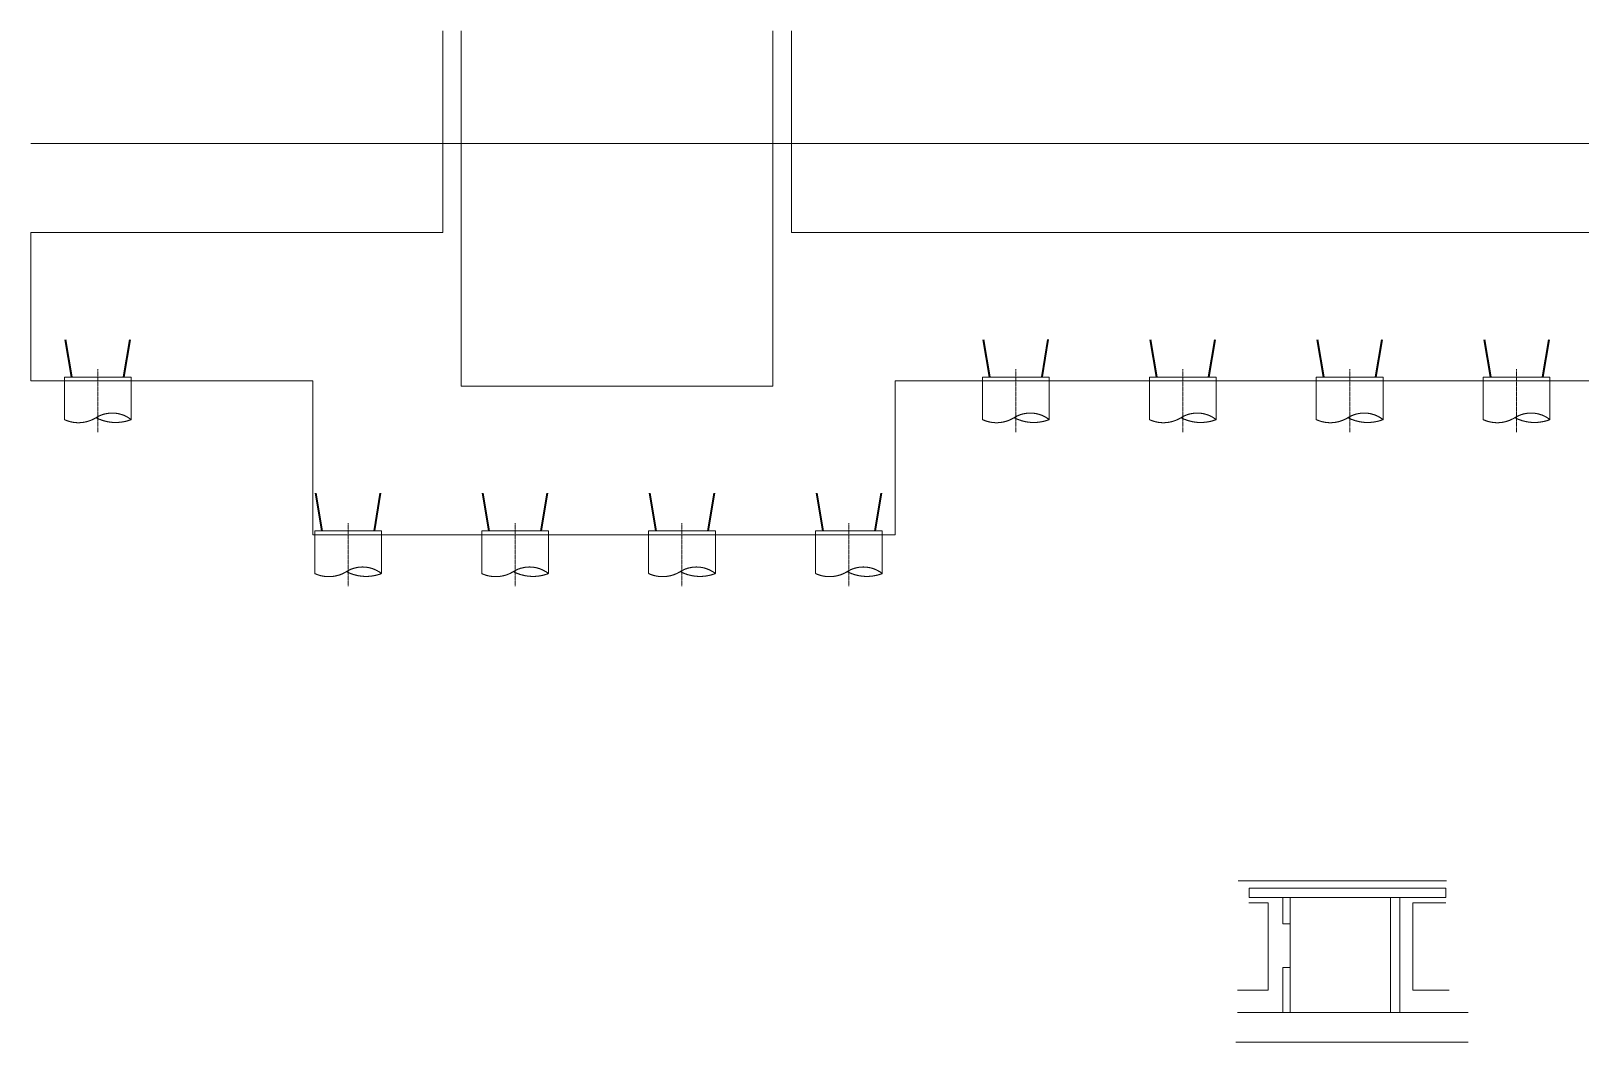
# Model space of a CAD drawing. Header units: millimetres. Extents: x -259680 to 389590, y -106473 to 139263.
# Drawn here: x 29200 to 70960, y -49277 to -22020 of the extents above; entities that cross this region are included whole.
import ezdxf

# ---------------------------------------------------------------- set-up
doc = ezdxf.new("R2010")
doc.units = ezdxf.units.MM
doc.linetypes.add('CENTER2', pattern=[1.125, 0.75, -0.125, 0.125, -0.125])
doc.linetypes.add('HIDDEN', pattern=[9.525, 6.35, -3.175])
doc.layers.get('0').update_dxf_attribs({"lineweight": 20})
for name, color, linetype, lineweight in [('KC-TRUC', 5, 'CENTER2', 18), ('NDC_S_DIM', 1, 'Continuous', 15), ('NDC_S_HATCH MATERIAL', 8, 'Continuous', 13), ('NDC_S_REBAR', 4, 'Continuous', 35), ('NDC_S_SLAB', 2, 'Continuous', 20)]:
    doc.layers.add(name, color=color, linetype=linetype, lineweight=lineweight)

# ---------------------------------------------------------------- blocks, each defined once
blk = doc.blocks.new('*U211')
at = {"layer": 'KC-TRUC', "ltscale": 30}
blk.add_line((0, 311), (0, -1385), dxfattribs=at)
at = {"layer": 'NDC_S_HATCH MATERIAL', "color": 2, "linetype": 'HIDDEN', "ltscale": 500}
blk.add_lwpolyline([(900, -1049), (900, 98), (-900, 98), (-900, -1049)], dxfattribs=at)
for centre, major_axis, start_param, end_param in [((390, -1697), (-583, 583), -1.452433, -0.227584), ((-521, -233), (-636, 636), 1.921341, 2.912184), ((484, 22), (812, 812), 3.446929, 4.297833)]:
    blk.add_ellipse(centre, major_axis=major_axis, ratio=1, start_param=start_param, end_param=end_param, dxfattribs=at)
at = {"layer": 'NDC_S_REBAR', "linetype": 'HIDDEN', "ltscale": 200}
for p, q in [((-876, 1115), (-707, 100)), ((707, 100), (876, 1115))]:
    blk.add_line(p, q, dxfattribs=at)

msp = doc.modelspace()

# ---------------------------------------------------------------- linework, layer by layer
at = {"ltscale": 100}
for p, q in [((62950, -48477.5), (61722.8, -48477.5)), ((66100, -48477.5), (67943.3, -48477.5)), ((67943.3, -49277.5), (61683.3, -49277.5))]:
    msp.add_line(p, q, dxfattribs=at)
for points in [[(62040, -45127.5), (67346.9, -45127.5), (67346.9, -45377.5), (62040, -45377.5)], [(62950, -46087.5), (63150, -46087.5), (63150, -45377.5), (62950, -45377.5)], [(63150, -45377.5), (65850, -45377.5), (65850, -48477.5), (63150, -48477.5)], [(65850, -48477.5), (66100, -48477.5), (66100, -45377.5), (65850, -45377.5)], [(62950, -47267.5), (63150, -47267.5), (63150, -48477.5), (62950, -48477.5)]]:
    msp.add_lwpolyline(points, close=True, dxfattribs=at)
at = {"layer": 'NDC_S_DIM', "ltscale": 100}
for p, q in [((40299.2, -27450), (40299.2, -22020)), ((40799.2, -31600), (40799.2, -22020)), ((49199.2, -31600), (49199.2, -22020)), ((49699.2, -27450), (49699.2, -22020)), ((29200, -25050), (110190, -25050)), ((29200, -27450), (40299.2, -27450)), ((29200, -27450), (29200, -31450)), ((49699.2, -27450), (89800, -27450)), ((29200, -31450), (36799.2, -31450)), ((36799.2, -35600), (36799.2, -31450)), ((40799.2, -31600), (49199.2, -31600)), ((52499.2, -35600), (52499.2, -31450)), ((52499.2, -31450), (89800, -31450)), ((36799.2, -35600), (52499.2, -35600))]:
    msp.add_line(p, q, dxfattribs=at)
at = {"layer": 'NDC_S_SLAB', "ltscale": 100}
msp.add_line((61746.2, -44927.5), (67362.2, -44927.5), dxfattribs=at)
for points in [[(62035.9, -45527.5), (62550, -45527.5), (62550, -47877.5), (61722.8, -47877.5)], [(67340.1, -45527.5), (66450.1, -45527.5), (66450.1, -47877.5), (67434.4, -47877.5)]]:
    msp.add_lwpolyline(points, dxfattribs=at)

# ---------------------------------------------------------------- block references
for p in [(31000, -31448.4), (55750, -31448.4), (60250, -31448.4), (64750, -31448.4), (69250, -31448.4), (37750, -35598.4), (42250, -35598.4), (46750, -35598.4), (51250, -35598.4)]:
    msp.add_blockref('*U211', p)

doc.saveas('drawing.dxf')
